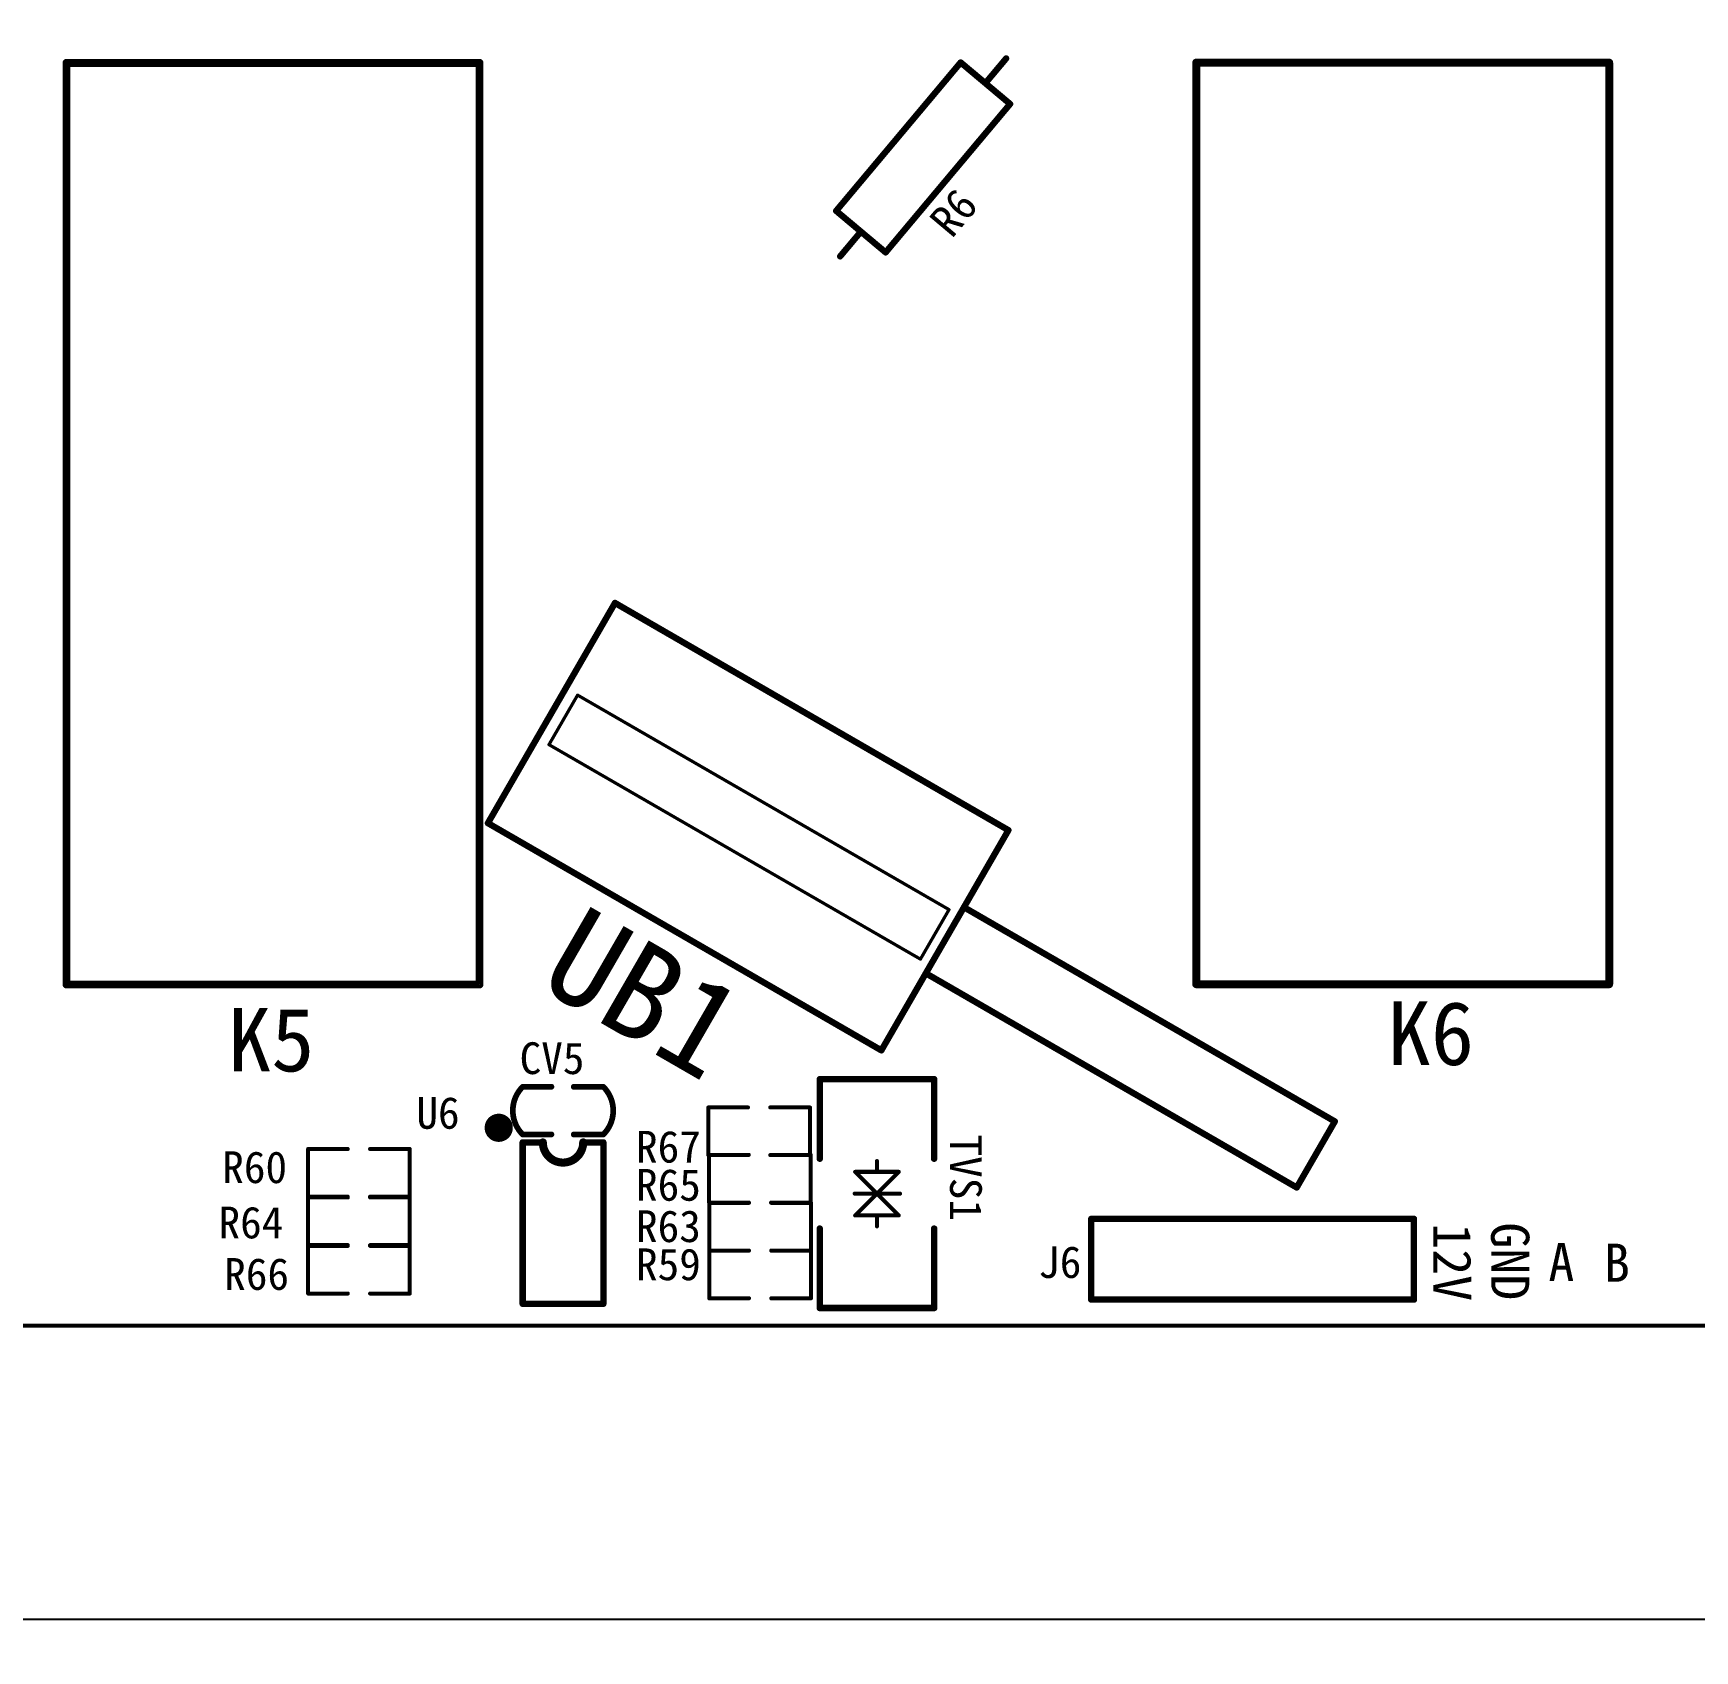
# Model space of a CAD drawing. Extents: x 780 to 1278, y 406 to 602.
# Drawn here: x 1024.9 to 1077.2, y 452.1 to 503 of the extents above; entities that cross this region are included whole.
import ezdxf

# ---------------------------------------------------------------- set-up
doc = ezdxf.new("R2010")
doc.units = 0
doc.header["$MEASUREMENT"] = 0
doc.layers.get('0').update_dxf_attribs({"linetype": 'CONTINUOUS'})
doc.layers.get('Defpoints').update_dxf_attribs({"linetype": 'CONTINUOUS'})
doc.layers.add('BOTTOMOVERLAY', color=7, linetype='CONTINUOUS')
doc.layers.add('KEEPOUTLAYER', color=6, linetype='CONTINUOUS')
doc.styles.get("Standard").update_dxf_attribs({"font": ''})
doc.styles.get('Standard').set_extended_font_data('SimSun')
doc.dimstyles.get("Standard").update_dxf_attribs({"dimtxt": 0.18, "dimasz": 0.18, "dimexe": 0.18, "dimexo": 0.0625, "dimgap": 0.09, "dimtad": 0, "dimtih": 1, "dimtoh": 1, "dimdec": 4, "dimzin": 0, "dimdsep": 46, "dimtxsty": 'Standard', "dimcen": 0.09, "dimadec": 0, "dimazin": 0, "dimtfac": 1, "dimtdec": 4, "dimtofl": 0, "dimtmove": 0, "dimatfit": 0, "dimfxl": 1, "dimtolj": 1, "dimtzin": 0, "dimarcsym": 0})

# ---------------------------------------------------------------- blocks, each defined once
blk = doc.blocks.new('DIP20___1_B_10')
at = {"layer": 'BOTTOMOVERLAY', "const_width": 0.2}
for points in [[(-4.025, -7.15), (-4.025, 7.15)], [(-4.025, 7.15), (3.975, 7.15)], [(3.975, -7.15), (3.975, 7.15)], [(-4.025, -7.15), (3.975, -7.15)], [(-1.225, -20.63), (-1.225, -7.15)], [(1.175, -20.63), (1.175, -7.15)], [(-1.225, -20.63), (1.175, -20.63)]]:
    blk.add_lwpolyline(points, dxfattribs=at)
at = {"layer": 'BOTTOMOVERLAY', "const_width": 0.1}
for points in [[(-4.075, 7.15, 1), (-3.975, 7.15, 1)], [(-4.075, 7.15, 1), (-3.975, 7.15, 1)], [(3.925, 7.15, 1), (4.025, 7.15, 1)], [(3.925, 7.15, 1), (4.025, 7.15, 1)], [(-4.075, -7.15, 1), (-3.975, -7.15, 1)], [(-4.075, -7.15, 1), (-3.975, -7.15, 1)], [(-1.275, -7.15, 1), (-1.175, -7.15, 1)], [(1.125, -7.15, 1), (1.225, -7.15, 1)], [(3.925, -7.15, 1), (4.025, -7.15, 1)], [(3.925, -7.15, 1), (4.025, -7.15, 1)], [(-1.275, -20.63, 1), (-1.175, -20.63, 1)], [(-1.275, -20.63, 1), (-1.175, -20.63, 1)], [(1.125, -20.63, 1), (1.225, -20.63, 1)], [(1.125, -20.63, 1), (1.225, -20.63, 1)]]:
    blk.add_lwpolyline(points, format="xyb", close=True, dxfattribs=at)
at = {"layer": 'KEEPOUTLAYER', "const_width": 0.1}
for points in [[(-0.925, 6.72), (0.875, 6.72)], [(-0.925, -6.78), (-0.925, 6.72)], [(0.875, -6.78), (0.875, 6.72)], [(-0.925, -6.78), (0.875, -6.78)]]:
    blk.add_lwpolyline(points, dxfattribs=at)
at = {"layer": 'KEEPOUTLAYER', "const_width": 0.05}
for points in [[(-0.95, 6.72, 1), (-0.9, 6.72, 1)], [(-0.95, 6.72, 1), (-0.9, 6.72, 1)], [(0.85, 6.72, 1), (0.9, 6.72, 1)], [(0.85, 6.72, 1), (0.9, 6.72, 1)], [(-0.95, -6.78, 1), (-0.9, -6.78, 1)], [(-0.95, -6.78, 1), (-0.9, -6.78, 1)], [(0.85, -6.78, 1), (0.9, -6.78, 1)], [(0.85, -6.78, 1), (0.9, -6.78, 1)]]:
    blk.add_lwpolyline(points, format="xyb", close=True, dxfattribs=at)
blk = doc.blocks.new('0603C_B_22')
at = {"layer": 'BOTTOMOVERLAY', "const_width": 0.18}
for points in [[(-1.27, -0.734, -0.414214), (-1.27, 0.766)], [(1.27, 0.766, -0.414214), (1.27, -0.734)]]:
    blk.add_lwpolyline(points, format="xyb", dxfattribs=at)
for points in [[(-0.363, 0.766), (-1.27, 0.766)], [(1.27, 0.766), (0.337, 0.766)], [(-0.363, -0.734), (-1.27, -0.734)], [(1.27, -0.734), (0.337, -0.734)]]:
    blk.add_lwpolyline(points, dxfattribs=at)
at = {"layer": 'BOTTOMOVERLAY', "const_width": 0.09}
for points in [[(-1.315, 0.766, 1), (-1.225, 0.766, 1)], [(-1.315, 0.766, 1), (-1.225, 0.766, 1)], [(-0.408, 0.766, 1), (-0.318, 0.766, 1)], [(0.292, 0.766, 1), (0.382, 0.766, 1)], [(1.225, 0.766, 1), (1.315, 0.766, 1)], [(1.225, 0.766, 1), (1.315, 0.766, 1)], [(-1.315, -0.734, 1), (-1.225, -0.734, 1)], [(-1.315, -0.734, 1), (-1.225, -0.734, 1)], [(-0.408, -0.734, 1), (-0.318, -0.734, 1)], [(0.292, -0.734, 1), (0.382, -0.734, 1)], [(1.225, -0.734, 1), (1.315, -0.734, 1)], [(1.225, -0.734, 1), (1.315, -0.734, 1)]]:
    blk.add_lwpolyline(points, format="xyb", close=True, dxfattribs=at)
blk = doc.blocks.new('___4_B_80')
at = {"layer": 'BOTTOMOVERLAY', "const_width": 0.25}
for points in [[(6.5, 14.55), (-6.5, 14.55)], [(-6.5, 14.55), (-6.5, -14.45)], [(6.5, 14.55), (6.5, -14.45)], [(6.5, -14.45), (-6.5, -14.45)]]:
    blk.add_lwpolyline(points, dxfattribs=at)
at = {"layer": 'BOTTOMOVERLAY', "const_width": 0.125}
for points in [[(-6.562, 14.55, 1), (-6.438, 14.55, 1)], [(-6.562, 14.55, 1), (-6.438, 14.55, 1)], [(6.438, 14.55, 1), (6.562, 14.55, 1)], [(6.438, 14.55, 1), (6.562, 14.55, 1)], [(-6.562, -14.45, 1), (-6.438, -14.45, 1)], [(-6.562, -14.45, 1), (-6.438, -14.45, 1)], [(6.438, -14.45, 1), (6.562, -14.45, 1)], [(6.438, -14.45, 1), (6.562, -14.45, 1)]]:
    blk.add_lwpolyline(points, format="xyb", close=True, dxfattribs=at)
blk = doc.blocks.new('___4_B_81')
at = {"layer": 'BOTTOMOVERLAY', "const_width": 0.25}
for points in [[(6.5, 14.55), (-6.5, 14.55)], [(-6.5, 14.55), (-6.5, -14.45)], [(6.5, 14.55), (6.5, -14.45)], [(6.5, -14.45), (-6.5, -14.45)]]:
    blk.add_lwpolyline(points, dxfattribs=at)
at = {"layer": 'BOTTOMOVERLAY', "const_width": 0.125}
for points in [[(-6.562, 14.55, 1), (-6.438, 14.55, 1)], [(-6.562, 14.55, 1), (-6.438, 14.55, 1)], [(6.438, 14.55, 1), (6.562, 14.55, 1)], [(6.438, 14.55, 1), (6.562, 14.55, 1)], [(-6.562, -14.45, 1), (-6.438, -14.45, 1)], [(-6.562, -14.45, 1), (-6.438, -14.45, 1)], [(6.438, -14.45, 1), (6.562, -14.45, 1)], [(6.438, -14.45, 1), (6.562, -14.45, 1)]]:
    blk.add_lwpolyline(points, format="xyb", close=True, dxfattribs=at)
blk = doc.blocks.new('AXIAL_0_4_____2_B_105')
at = {"layer": 'BOTTOMOVERLAY', "const_width": 0.2}
for points in [[(-3.048, 1.016), (3.048, 1.016)], [(-3.048, -1.016), (-3.048, 1.016)], [(3.048, -1.016), (3.048, 1.016)], [(-4.064, 0), (-3.048, 0)], [(3.048, 0), (4.064, 0)], [(-3.048, -1.016), (3.048, -1.016)]]:
    blk.add_lwpolyline(points, dxfattribs=at)
at = {"layer": 'BOTTOMOVERLAY', "const_width": 0.1}
for points in [[(-3.098, 1.016, 1), (-2.998, 1.016, 1)], [(-3.098, 1.016, 1), (-2.998, 1.016, 1)], [(2.998, 1.016, 1), (3.098, 1.016, 1)], [(2.998, 1.016, 1), (3.098, 1.016, 1)], [(-4.114, 0, 1), (-4.014, 0, 1)], [(-3.098, 0, 1), (-2.998, 0, 1)], [(2.998, 0, 1), (3.098, 0, 1)], [(4.014, 0, 1), (4.114, 0, 1)], [(-3.098, -1.016, 1), (-2.998, -1.016, 1)], [(-3.098, -1.016, 1), (-2.998, -1.016, 1)], [(2.998, -1.016, 1), (3.098, -1.016, 1)], [(2.998, -1.016, 1), (3.098, -1.016, 1)]]:
    blk.add_lwpolyline(points, format="xyb", close=True, dxfattribs=at)
blk = doc.blocks.new('0603_B_152')
at = {"layer": 'BOTTOMOVERLAY', "const_width": 0.127}
for points in [[(-0.363, 0.766), (-1.613, 0.766)], [(-1.613, -0.734), (-1.613, 0.766)], [(1.587, 0.766), (0.337, 0.766)], [(1.587, -0.734), (1.587, 0.766)], [(-0.363, -0.734), (-1.613, -0.734)], [(1.587, -0.734), (0.337, -0.734)]]:
    blk.add_lwpolyline(points, dxfattribs=at)
at = {"layer": 'BOTTOMOVERLAY', "const_width": 0.0635}
for points in [[(-1.644, 0.766, 1), (-1.581, 0.766, 1)], [(-1.644, 0.766, 1), (-1.581, 0.766, 1)], [(-0.394, 0.766, 1), (-0.331, 0.766, 1)], [(0.306, 0.766, 1), (0.369, 0.766, 1)], [(1.556, 0.766, 1), (1.619, 0.766, 1)], [(1.556, 0.766, 1), (1.619, 0.766, 1)], [(-1.644, -0.734, 1), (-1.581, -0.734, 1)], [(-1.644, -0.734, 1), (-1.581, -0.734, 1)], [(-0.394, -0.734, 1), (-0.331, -0.734, 1)], [(0.306, -0.734, 1), (0.369, -0.734, 1)], [(1.556, -0.734, 1), (1.619, -0.734, 1)], [(1.556, -0.734, 1), (1.619, -0.734, 1)]]:
    blk.add_lwpolyline(points, format="xyb", close=True, dxfattribs=at)
blk = doc.blocks.new('0603_B_153')
at = {"layer": 'BOTTOMOVERLAY', "const_width": 0.127}
for points in [[(-0.363, 0.766), (-1.613, 0.766)], [(-1.613, -0.734), (-1.613, 0.766)], [(1.587, 0.766), (0.337, 0.766)], [(1.587, -0.734), (1.587, 0.766)], [(-0.363, -0.734), (-1.613, -0.734)], [(1.587, -0.734), (0.337, -0.734)]]:
    blk.add_lwpolyline(points, dxfattribs=at)
at = {"layer": 'BOTTOMOVERLAY', "const_width": 0.0635}
for points in [[(-1.644, 0.766, 1), (-1.581, 0.766, 1)], [(-1.644, 0.766, 1), (-1.581, 0.766, 1)], [(-0.394, 0.766, 1), (-0.331, 0.766, 1)], [(0.306, 0.766, 1), (0.369, 0.766, 1)], [(1.556, 0.766, 1), (1.619, 0.766, 1)], [(1.556, 0.766, 1), (1.619, 0.766, 1)], [(-1.644, -0.734, 1), (-1.581, -0.734, 1)], [(-1.644, -0.734, 1), (-1.581, -0.734, 1)], [(-0.394, -0.734, 1), (-0.331, -0.734, 1)], [(0.306, -0.734, 1), (0.369, -0.734, 1)], [(1.556, -0.734, 1), (1.619, -0.734, 1)], [(1.556, -0.734, 1), (1.619, -0.734, 1)]]:
    blk.add_lwpolyline(points, format="xyb", close=True, dxfattribs=at)
blk = doc.blocks.new('0603_B_156')
at = {"layer": 'BOTTOMOVERLAY', "const_width": 0.127}
for points in [[(-0.363, 0.766), (-1.613, 0.766)], [(-1.613, 0.766), (-1.613, -0.734)], [(1.587, 0.766), (0.337, 0.766)], [(1.587, 0.766), (1.587, -0.734)], [(-0.363, -0.734), (-1.613, -0.734)], [(1.587, -0.734), (0.337, -0.734)]]:
    blk.add_lwpolyline(points, dxfattribs=at)
at = {"layer": 'BOTTOMOVERLAY', "const_width": 0.0635}
for points in [[(-1.644, 0.766, 1), (-1.581, 0.766, 1)], [(-1.644, 0.766, 1), (-1.581, 0.766, 1)], [(-0.394, 0.766, 1), (-0.331, 0.766, 1)], [(0.306, 0.766, 1), (0.369, 0.766, 1)], [(1.556, 0.766, 1), (1.619, 0.766, 1)], [(1.556, 0.766, 1), (1.619, 0.766, 1)], [(-1.644, -0.734, 1), (-1.581, -0.734, 1)], [(-1.644, -0.734, 1), (-1.581, -0.734, 1)], [(-0.394, -0.734, 1), (-0.331, -0.734, 1)], [(0.306, -0.734, 1), (0.369, -0.734, 1)], [(1.556, -0.734, 1), (1.619, -0.734, 1)], [(1.556, -0.734, 1), (1.619, -0.734, 1)]]:
    blk.add_lwpolyline(points, format="xyb", close=True, dxfattribs=at)
blk = doc.blocks.new('0603_B_157')
at = {"layer": 'BOTTOMOVERLAY', "const_width": 0.127}
for points in [[(-0.363, 0.766), (-1.613, 0.766)], [(-1.613, 0.766), (-1.613, -0.734)], [(1.587, 0.766), (0.337, 0.766)], [(1.587, 0.766), (1.587, -0.734)], [(-0.363, -0.734), (-1.613, -0.734)], [(1.587, -0.734), (0.337, -0.734)]]:
    blk.add_lwpolyline(points, dxfattribs=at)
at = {"layer": 'BOTTOMOVERLAY', "const_width": 0.0635}
for points in [[(-1.644, 0.766, 1), (-1.581, 0.766, 1)], [(-1.644, 0.766, 1), (-1.581, 0.766, 1)], [(-0.394, 0.766, 1), (-0.331, 0.766, 1)], [(0.306, 0.766, 1), (0.369, 0.766, 1)], [(1.556, 0.766, 1), (1.619, 0.766, 1)], [(1.556, 0.766, 1), (1.619, 0.766, 1)], [(-1.644, -0.734, 1), (-1.581, -0.734, 1)], [(-1.644, -0.734, 1), (-1.581, -0.734, 1)], [(-0.394, -0.734, 1), (-0.331, -0.734, 1)], [(0.306, -0.734, 1), (0.369, -0.734, 1)], [(1.556, -0.734, 1), (1.619, -0.734, 1)], [(1.556, -0.734, 1), (1.619, -0.734, 1)]]:
    blk.add_lwpolyline(points, format="xyb", close=True, dxfattribs=at)
blk = doc.blocks.new('0603_B_158')
at = {"layer": 'BOTTOMOVERLAY', "const_width": 0.127}
for points in [[(-1.613, 0.766), (-0.363, 0.766)], [(-1.613, 0.766), (-1.613, -0.734)], [(0.337, 0.766), (1.587, 0.766)], [(1.587, 0.766), (1.587, -0.734)], [(-1.613, -0.734), (-0.363, -0.734)], [(0.337, -0.734), (1.587, -0.734)]]:
    blk.add_lwpolyline(points, dxfattribs=at)
at = {"layer": 'BOTTOMOVERLAY', "const_width": 0.0635}
for points in [[(-1.644, 0.766, 1), (-1.581, 0.766, 1)], [(-1.644, 0.766, 1), (-1.581, 0.766, 1)], [(-0.394, 0.766, 1), (-0.331, 0.766, 1)], [(0.306, 0.766, 1), (0.369, 0.766, 1)], [(1.556, 0.766, 1), (1.619, 0.766, 1)], [(1.556, 0.766, 1), (1.619, 0.766, 1)], [(-1.644, -0.734, 1), (-1.581, -0.734, 1)], [(-1.644, -0.734, 1), (-1.581, -0.734, 1)], [(-0.394, -0.734, 1), (-0.331, -0.734, 1)], [(0.306, -0.734, 1), (0.369, -0.734, 1)], [(1.556, -0.734, 1), (1.619, -0.734, 1)], [(1.556, -0.734, 1), (1.619, -0.734, 1)]]:
    blk.add_lwpolyline(points, format="xyb", close=True, dxfattribs=at)
blk = doc.blocks.new('0603_B_159')
at = {"layer": 'BOTTOMOVERLAY', "const_width": 0.127}
for points in [[(-1.613, 0.766), (-0.363, 0.766)], [(-1.613, 0.766), (-1.613, -0.734)], [(0.337, 0.766), (1.587, 0.766)], [(1.587, 0.766), (1.587, -0.734)], [(-1.613, -0.734), (-0.363, -0.734)], [(0.337, -0.734), (1.587, -0.734)]]:
    blk.add_lwpolyline(points, dxfattribs=at)
at = {"layer": 'BOTTOMOVERLAY', "const_width": 0.0635}
for points in [[(-1.644, 0.766, 1), (-1.581, 0.766, 1)], [(-1.644, 0.766, 1), (-1.581, 0.766, 1)], [(-0.394, 0.766, 1), (-0.331, 0.766, 1)], [(0.306, 0.766, 1), (0.369, 0.766, 1)], [(1.556, 0.766, 1), (1.619, 0.766, 1)], [(1.556, 0.766, 1), (1.619, 0.766, 1)], [(-1.644, -0.734, 1), (-1.581, -0.734, 1)], [(-1.644, -0.734, 1), (-1.581, -0.734, 1)], [(-0.394, -0.734, 1), (-0.331, -0.734, 1)], [(0.306, -0.734, 1), (0.369, -0.734, 1)], [(1.556, -0.734, 1), (1.619, -0.734, 1)], [(1.556, -0.734, 1), (1.619, -0.734, 1)]]:
    blk.add_lwpolyline(points, format="xyb", close=True, dxfattribs=at)
blk = doc.blocks.new('0603_B_160')
at = {"layer": 'BOTTOMOVERLAY', "const_width": 0.127}
for points in [[(-0.363, 0.766), (-1.613, 0.766)], [(-1.613, -0.734), (-1.613, 0.766)], [(1.587, 0.766), (0.337, 0.766)], [(1.587, -0.734), (1.587, 0.766)], [(-0.363, -0.734), (-1.613, -0.734)], [(1.587, -0.734), (0.337, -0.734)]]:
    blk.add_lwpolyline(points, dxfattribs=at)
at = {"layer": 'BOTTOMOVERLAY', "const_width": 0.0635}
for points in [[(-1.644, 0.766, 1), (-1.581, 0.766, 1)], [(-1.644, 0.766, 1), (-1.581, 0.766, 1)], [(-0.394, 0.766, 1), (-0.331, 0.766, 1)], [(0.306, 0.766, 1), (0.369, 0.766, 1)], [(1.556, 0.766, 1), (1.619, 0.766, 1)], [(1.556, 0.766, 1), (1.619, 0.766, 1)], [(-1.644, -0.734, 1), (-1.581, -0.734, 1)], [(-1.644, -0.734, 1), (-1.581, -0.734, 1)], [(-0.394, -0.734, 1), (-0.331, -0.734, 1)], [(0.306, -0.734, 1), (0.369, -0.734, 1)], [(1.556, -0.734, 1), (1.619, -0.734, 1)], [(1.556, -0.734, 1), (1.619, -0.734, 1)]]:
    blk.add_lwpolyline(points, format="xyb", close=True, dxfattribs=at)
blk = doc.blocks.new('DO_214AA_S_B_179')
at = {"layer": 'BOTTOMOVERLAY'}
for points, const_width in [([(-3.6, 1.8), (-3.6, -1.8)], 0.203), ([(-3.6, 1.8), (-1.1, 1.8)], 0.203), ([(3.6, 1.8), (1.1, 1.8)], 0.203), ([(3.6, 1.8), (3.6, -1.8)], 0.203), ([(-0.686, 0.686), (-0.686, -0.686)], 0.127), ([(-0.686, 0.686), (0, 0)], 0.127), ([(0, 0.727), (0, 0)], 0.127), ([(0.686, 0.686), (0, 0)], 0.127), ([(0.686, 0.686), (0.686, -0.686)], 0.127), ([(-1.032, 0), (-0.686, 0)], 0.127), ([(0, 0), (-0.686, -0.686)], 0.127), ([(0, 0), (0, -0.701)], 0.127), ([(0, 0), (0.686, -0.686)], 0.127), ([(0.686, 0), (1.026, 0)], 0.127), ([(-3.6, -1.8), (-1.1, -1.8)], 0.203), ([(1.1, -1.8), (3.6, -1.8)], 0.203)]:
    blk.add_lwpolyline(points, dxfattribs=dict(at, const_width=const_width))
for points, const_width in [([(-3.651, 1.8, 1), (-3.549, 1.8, 1)], 0.102), ([(-3.651, 1.8, 1), (-3.549, 1.8, 1)], 0.102), ([(-1.151, 1.8, 1), (-1.049, 1.8, 1)], 0.102), ([(1.049, 1.8, 1), (1.151, 1.8, 1)], 0.102), ([(3.549, 1.8, 1), (3.651, 1.8, 1)], 0.102), ([(3.549, 1.8, 1), (3.651, 1.8, 1)], 0.102), ([(-0.718, 0.686, 1), (-0.654, 0.686, 1)], 0.0635), ([(-0.718, 0.686, 1), (-0.654, 0.686, 1)], 0.0635), ([(-0.032, 0.727, 1), (0.032, 0.727, 1)], 0.0635), ([(0.654, 0.686, 1), (0.718, 0.686, 1)], 0.0635), ([(0.654, 0.686, 1), (0.718, 0.686, 1)], 0.0635), ([(-1.063, 0, 1), (-1, 0, 1)], 0.0635), ([(-0.718, 0, 1), (-0.654, 0, 1)], 0.0635), ([(-0.032, 0, 1), (0.032, 0, 1)], 0.0635), ([(-0.032, 0, 1), (0.032, 0, 1)], 0.0635), ([(-0.032, 0, 1), (0.032, 0, 1)], 0.0635), ([(-0.032, 0, 1), (0.032, 0, 1)], 0.0635), ([(-0.032, 0, 1), (0.032, 0, 1)], 0.0635), ([(-0.032, 0, 1), (0.032, 0, 1)], 0.0635), ([(0.654, 0, 1), (0.718, 0, 1)], 0.0635), ([(0.994, 0, 1), (1.058, 0, 1)], 0.0635), ([(-0.718, -0.686, 1), (-0.654, -0.686, 1)], 0.0635), ([(-0.718, -0.686, 1), (-0.654, -0.686, 1)], 0.0635), ([(-0.032, -0.701, 1), (0.032, -0.701, 1)], 0.0635), ([(0.654, -0.686, 1), (0.718, -0.686, 1)], 0.0635), ([(0.654, -0.686, 1), (0.718, -0.686, 1)], 0.0635), ([(-3.651, -1.8, 1), (-3.549, -1.8, 1)], 0.102), ([(-3.651, -1.8, 1), (-3.549, -1.8, 1)], 0.102), ([(-1.151, -1.8, 1), (-1.049, -1.8, 1)], 0.102), ([(1.049, -1.8, 1), (1.151, -1.8, 1)], 0.102), ([(3.549, -1.8, 1), (3.651, -1.8, 1)], 0.102), ([(3.549, -1.8, 1), (3.651, -1.8, 1)], 0.102)]:
    blk.add_lwpolyline(points, format="xyb", close=True, dxfattribs=dict(at, const_width=const_width))
blk = doc.blocks.new('SOP_8_SOIC8_B_185')
at = {"layer": 'BOTTOMOVERLAY', "const_width": 0.2}
for points in [[(-1.27, 2.54), (-1.27, -2.54)], [(1.27, 2.54), (-1.27, 2.54)], [(1.27, 2.54), (1.27, -2.54)], [(-0.635, -2.54), (-1.27, -2.54)], [(1.27, -2.54), (0.635, -2.54)]]:
    blk.add_lwpolyline(points, dxfattribs=at)
at = {"layer": 'BOTTOMOVERLAY'}
for points, const_width in [([(-1.32, 2.54, 1), (-1.22, 2.54, 1)], 0.1), ([(-1.32, 2.54, 1), (-1.22, 2.54, 1)], 0.1), ([(1.22, 2.54, 1), (1.32, 2.54, 1)], 0.1), ([(1.22, 2.54, 1), (1.32, 2.54, 1)], 0.1), ([(-1.8, -3, 1), (-2.247, -3, 1)], 0.44), ([(-1.32, -2.54, 1), (-1.22, -2.54, 1)], 0.1), ([(-1.32, -2.54, 1), (-1.22, -2.54, 1)], 0.1), ([(-0.699, -2.54, 1), (-0.572, -2.54, 1)], 0.127), ([(-0.685, -2.54, 1), (-0.585, -2.54, 1)], 0.1), ([(0.572, -2.54, 1), (0.699, -2.54, 1)], 0.127), ([(0.585, -2.54, 1), (0.685, -2.54, 1)], 0.1), ([(1.22, -2.54, 1), (1.32, -2.54, 1)], 0.1), ([(1.22, -2.54, 1), (1.32, -2.54, 1)], 0.1), ([(-2.357, -3, 1), (-2.137, -3, 1)], 0.22), ([(-1.91, -3, 1), (-1.69, -3, 1)], 0.22)]:
    blk.add_lwpolyline(points, format="xyb", close=True, dxfattribs=dict(at, const_width=const_width))
at = {"layer": 'BOTTOMOVERLAY', "const_width": 0.254}
blk.add_lwpolyline([(-0.635, -2.54, -1), (0.635, -2.54)], format="xyb", dxfattribs=at)
blk = doc.blocks.new('HDR1X4_B_205')
at = {"layer": 'BOTTOMOVERLAY', "const_width": 0.2}
for points in [[(-1.27, -1.27), (-1.27, 1.27)], [(-1.27, 1.27), (8.89, 1.27)], [(8.89, -1.27), (8.89, 1.27)], [(-1.27, -1.27), (8.89, -1.27)]]:
    blk.add_lwpolyline(points, dxfattribs=at)
at = {"layer": 'BOTTOMOVERLAY', "const_width": 0.1}
for points in [[(-1.32, 1.27, 1), (-1.22, 1.27, 1)], [(-1.32, 1.27, 1), (-1.22, 1.27, 1)], [(8.84, 1.27, 1), (8.94, 1.27, 1)], [(8.84, 1.27, 1), (8.94, 1.27, 1)], [(-1.32, -1.27, 1), (-1.22, -1.27, 1)], [(-1.32, -1.27, 1), (-1.22, -1.27, 1)], [(8.84, -1.27, 1), (8.94, -1.27, 1)], [(8.84, -1.27, 1), (8.94, -1.27, 1)]]:
    blk.add_lwpolyline(points, format="xyb", close=True, dxfattribs=at)
blk = doc.blocks.new('_Open90')
at = {"color": 0, "linetype": 'ByBlock', "lineweight": -2}
for p, q in [((0, 0), (-1, 0)), ((-0.5, 0.5), (0, 0)), ((0, 0), (-0.5, -0.5))]:
    blk.add_line(p, q, dxfattribs=at)
blk = doc.blocks.new('*D1082')
at = {"color": 0, "linetype": 'Continuous', "lineweight": -2}
for p, q in [((831.139, 462.239), (831.139, 452.947)), ((1166.07, 462.312), (1166.07, 452.947))]:
    blk.add_line(p, q, dxfattribs=at)
at = {"color": 6, "linetype": 'Continuous', "lineweight": -2}
for p, q in [((831.319, 453.127), (996.134, 453.127)), ((1165.89, 453.127), (1001.075, 453.127))]:
    blk.add_line(p, q, dxfattribs=at)
at = {"layer": 'Defpoints', "color": 0, "linetype": 'Continuous'}
for p in [(1166.07, 462.375), (831.139, 462.302), (1166.07, 453.127)]:
    blk.add_point(p, dxfattribs=at)
at = {"color": 6, "linetype": 'Continuous', "lineweight": -2, "xscale": 0.18, "yscale": 0.18, "zscale": 0.18, "rotation": 180}
blk.add_blockref('_Open90', (831.139, 453.127), dxfattribs=at)
at = {"color": 6, "linetype": 'Continuous', "lineweight": -2, "xscale": 0.18, "yscale": 0.18, "zscale": 0.18}
blk.add_blockref('_Open90', (1166.07, 453.127), dxfattribs=at)
at = {"color": 6, "linetype": 'Continuous', "insert": (998.605, 453.127), "char_height": 1.5, "attachment_point": 5}
blk.add_mtext('\\A1;335', dxfattribs=at)

msp = doc.modelspace()

# ---------------------------------------------------------------- linework, layer by layer
at = {"layer": 'KEEPOUTLAYER', "const_width": 0.127}
msp.add_lwpolyline([(1166.047, 462.372), (831.047, 462.372)], dxfattribs=at)

# ---------------------------------------------------------------- block references
at = {"xscale": -1}
for name, p, rotation in [('AXIAL_0_4_____2_B_105', (1052.927, 499.132), 49.99999999999742), ('___4_B_80', (1032.462, 487.657), 180), ('___4_B_81', (1068.022, 487.665), 180), ('DIP20___1_B_10', (1047.407, 478.052), 59.99999999999946), ('DO_214AA_S_B_179', (1051.473, 466.526), 270), ('0603C_B_22', (1041.591, 469.154), 180), ('0603_B_160', (1047.777, 468.504), 180), ('SOP_8_SOIC8_B_185', (1041.591, 465.598), 180)]:
    msp.add_blockref(name, p, dxfattribs=dict(at, rotation=rotation))
for name, p in [('0603_B_153', (1035.155, 467.164)), ('0603_B_158', (1047.777, 466.98)), ('0603_B_157', (1035.155, 465.64)), ('0603_B_156', (1047.783, 465.47)), ('HDR1X4_B_205', (1067.107, 464.462)), ('0603_B_159', (1035.155, 464.116)), ('0603_B_152', (1047.783, 463.966))]:
    msp.add_blockref(name, p, dxfattribs=at)

# ---------------------------------------------------------------- texts
at = {"layer": 'BOTTOMOVERLAY'}
for s, height, rotation, p in [('R6', 1, 50, (1053.827, 496.552)), ('UB1', 3, 330, (1040.747, 473.072)), ('TVS1', 1, 270, (1053.774, 468.387)), ('12V', 1.2, 270, (1068.987, 465.592)), ('GND', 1.2, 270, (1070.807, 465.622))]:
    msp.add_text(s, height=height, rotation=rotation, dxfattribs=at).set_placement(p)
for s, height, p in [('K5', 2, (1031.047, 470.372)), ('K6', 2, (1067.547, 470.572)), ('CV5', 1, (1040.225, 470.288)), ('U6', 1, (1036.975, 468.568)), ('R67', 1, (1043.889, 467.502)), ('R60', 1, (1030.865, 466.858)), ('R65', 1, (1043.889, 466.302)), ('R64', 1, (1030.747, 465.118)), ('R63', 1, (1043.889, 465.002)), ('A', 1.2, (1072.607, 463.772)), ('B', 1.2, (1074.357, 463.752)), ('R66', 1, (1030.927, 463.498)), ('R59', 1, (1043.889, 463.802)), ('J6', 1, (1056.547, 463.872))]:
    msp.add_text(s, height=height, dxfattribs=at).set_placement(p)

# ---------------------------------------------------------------- dimensions: what is measured, and where the dimension line sits
at = {"linetype": 'Continuous'}
dim = msp.add_linear_dim(base=(1166.07, 453.127), p1=(831.139, 462.302), p2=(1166.07, 462.375), dimstyle='Standard', override={"dimtxt": 1.5, "dimgap": 1, "dimdec": 0, "dimblk1": 'Open90', "dimblk2": 'Open90', "dimsah": 1, "dimclrd": 6, "dimclrt": 6, "dimatfit": 3}, dxfattribs=at)
dim.commit()
dim.dimension.update_dxf_attribs({"geometry": '*D1082', "text_midpoint": (998.605, 453.127)})

doc.saveas('drawing.dxf')
